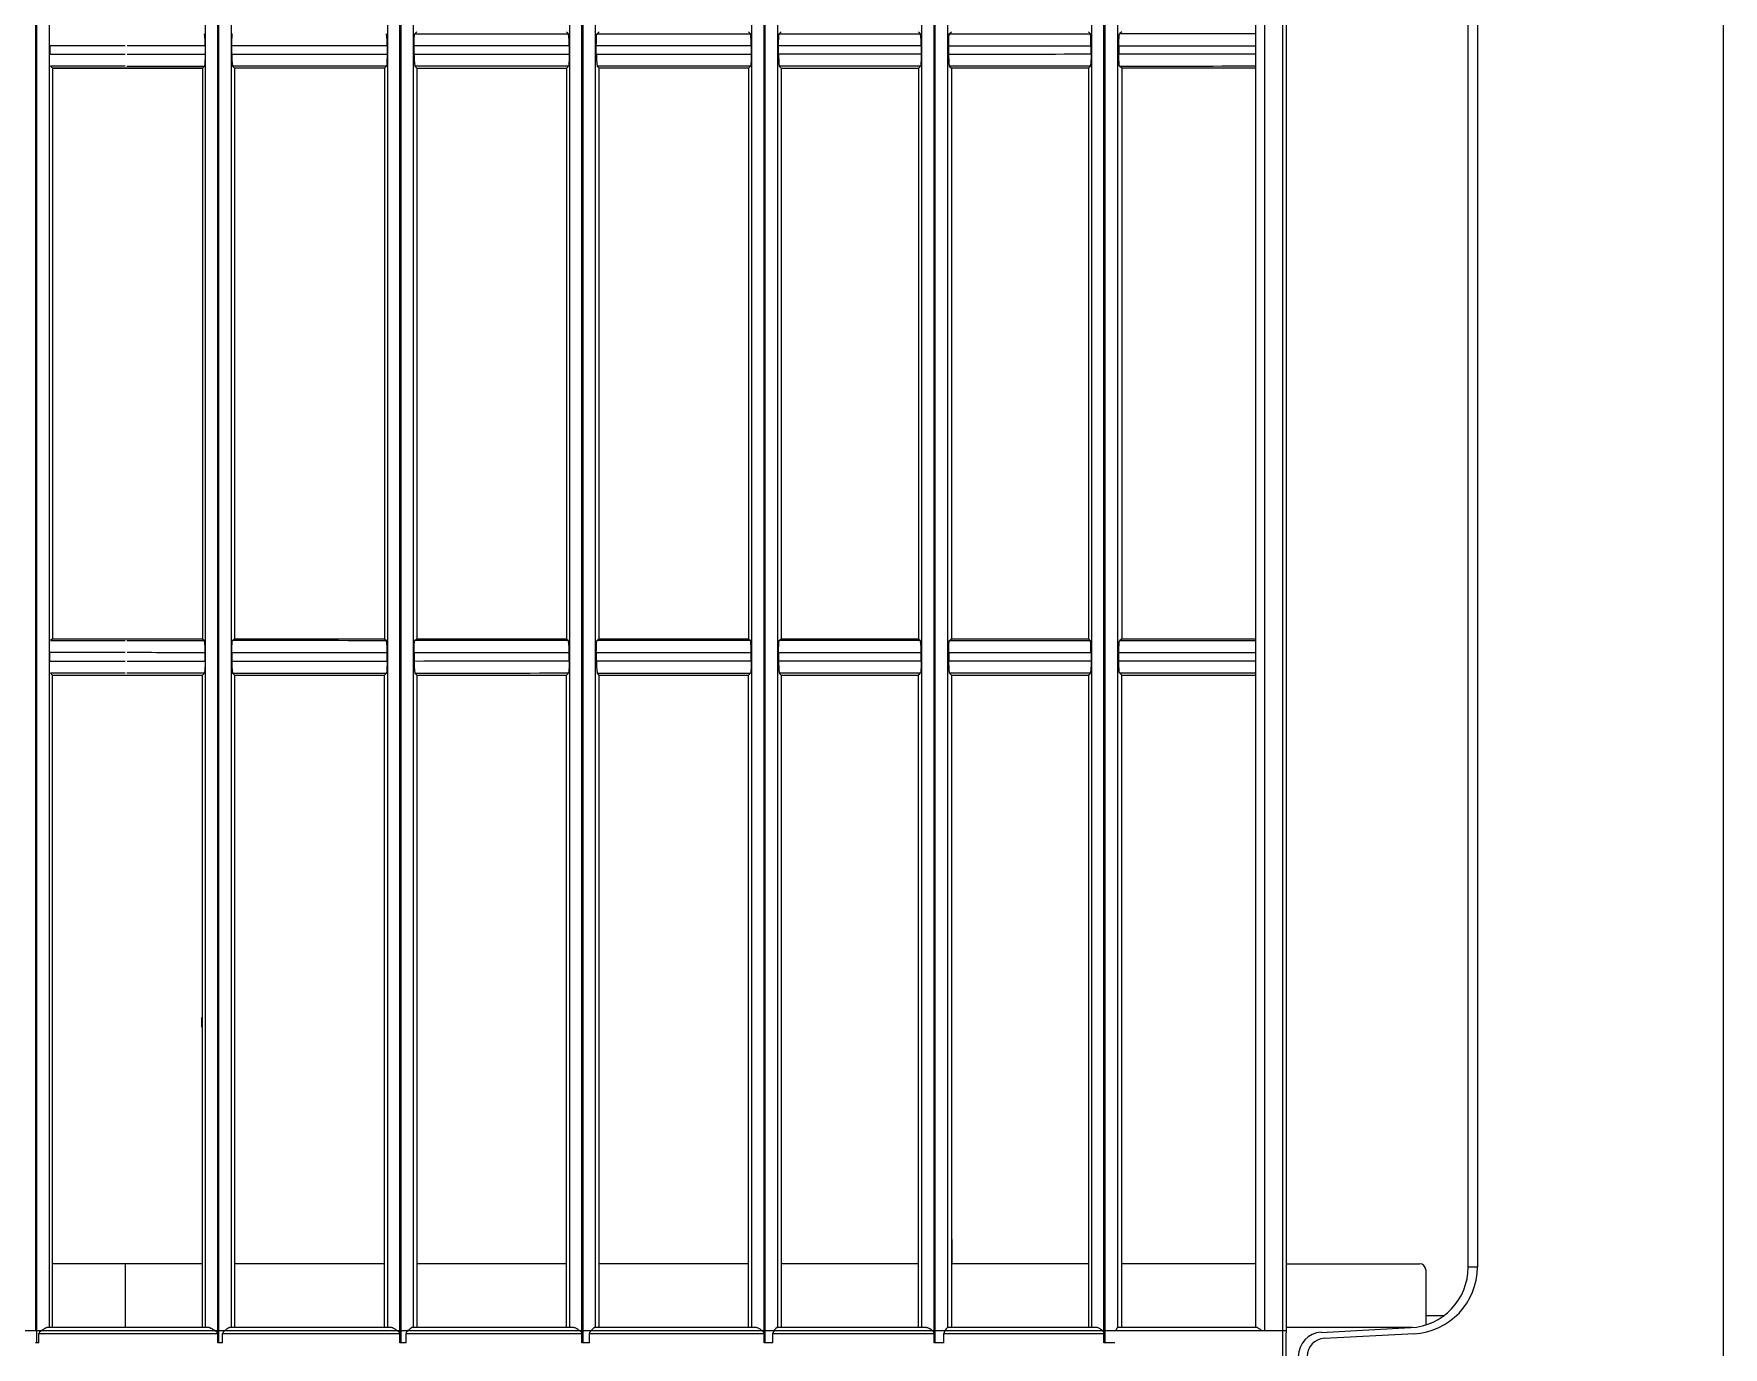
# Model space of a CAD drawing. Header units: centimetres. Extents: x 31 to 22766, y 238 to 3306.
# Drawn here: x 615.62 to 629.54, y 1980.59 to 1991.41 of the extents above; entities that cross this region are included whole.
import ezdxf
from ezdxf.xclip import XClip

# ---------------------------------------------------------------- set-up
doc = ezdxf.new("R2010")
doc.units = ezdxf.units.CM
doc.header["$XCLIPFRAME"] = 0

# ---------------------------------------------------------------- blocks, each defined once
blk = doc.blocks.new('fxaq 7.1 kw iç ünite')
at = {"color": 7, "linetype": 'Continuous', "true_color": 0xffffff}
for p, q in [((12603.104, 4111.093), (12603.104, 4092.179)), ((12603.004, 4102.453), (12603.004, 4102.479)), ((12603.004, 4102.469), (12685.604, 4102.469)), ((12603.004, 4102.453), (12603.079, 4102.453)), ((12603.079, 4102.453), (12603.079, 4100.979)), ((12603.086, 4102.45), (12603.079, 4102.453)), ((12603.09, 4102.446), (12603.086, 4102.45)), ((12603.095, 4102.44), (12603.09, 4102.446)), ((12603.099, 4102.435), (12603.095, 4102.44)), ((12603.103, 4102.43), (12603.099, 4102.435)), ((12603.106, 4102.425), (12603.103, 4102.43)), ((12685.504, 4102.479), (12603.104, 4102.479)), ((12603.11, 4102.419), (12603.106, 4102.425)), ((12603.113, 4102.414), (12603.11, 4102.419)), ((12603.117, 4102.409), (12603.113, 4102.414)), ((12603.12, 4102.404), (12603.117, 4102.409)), ((12603.122, 4102.399), (12603.12, 4102.404)), ((12603.125, 4102.395), (12603.122, 4102.399)), ((12603.127, 4102.391), (12603.125, 4102.395)), ((12603.128, 4102.387), (12603.127, 4102.391)), ((12603.129, 4102.383), (12603.128, 4102.387)), ((12603.129, 4102.38), (12603.129, 4102.383)), ((12603.129, 4101.06), (12603.129, 4102.38)), ((12685.479, 4102.369), (12603.129, 4102.369)), ((12603.129, 4102.341), (12608.504, 4102.341)), ((12603.654, 4101.105), (12603.654, 4102.341)), ((12608.504, 4102.341), (12608.52, 4102.357)), ((12608.504, 4102.341), (12608.504, 4101.105)), ((12608.52, 4101.743), (12608.52, 4102.357)), ((12608.62, 4102.362), (12608.689, 4102.362)), ((12608.62, 4102.362), (12608.62, 4101.742)), ((12608.689, 4101.742), (12608.689, 4102.362)), ((12608.804, 4102.341), (12608.788, 4102.357)), ((12608.788, 4102.357), (12608.788, 4101.743)), ((12613.505, 4102.341), (12608.804, 4102.341)), ((12608.804, 4102.341), (12608.804, 4101.105)), ((12613.504, 4102.341), (12613.52, 4102.357)), ((12613.504, 4102.341), (12613.504, 4101.747)), ((12613.504, 4101.105), (12613.504, 4102.341)), ((12613.52, 4101.743), (12613.52, 4102.357)), ((12613.689, 4102.362), (12613.62, 4102.362)), ((12613.62, 4102.362), (12613.62, 4101.742)), ((12613.689, 4101.742), (12613.689, 4102.362)), ((12603.654, 4101.743), (12603.129, 4101.743)), ((12608.521, 4101.089), (12608.521, 4101.728)), ((12608.62, 4101.724), (12608.62, 4101.084)), ((12608.788, 4101.728), (12608.788, 4101.089)), ((12613.504, 4101.743), (12613.504, 4101.105)), ((12613.62, 4101.724), (12613.62, 4101.084)), ((12603.095, 4100.992), (12603.099, 4100.998)), ((12603.099, 4100.998), (12603.103, 4101.003)), ((12603.103, 4101.003), (12603.106, 4101.009)), ((12603.106, 4101.009), (12603.11, 4101.015)), ((12603.11, 4101.015), (12603.113, 4101.02)), ((12603.113, 4101.02), (12603.117, 4101.026)), ((12603.117, 4101.026), (12603.12, 4101.031)), ((12603.12, 4101.031), (12603.122, 4101.037)), ((12603.122, 4101.037), (12603.125, 4101.042)), ((12603.125, 4101.042), (12603.127, 4101.047)), ((12603.127, 4101.047), (12603.128, 4101.051)), ((12603.128, 4101.051), (12603.129, 4101.056)), ((12603.129, 4101.105), (12608.504, 4101.105)), ((12603.129, 4101.079), (12685.479, 4101.079)), ((12603.129, 4101.056), (12603.129, 4101.06)), ((12605.604, 4101.108), (12604.604, 4101.108)), ((12604.684, 4101.108), (12604.684, 4101.105)), ((12605.604, 4101.111), (12605.684, 4101.111)), ((12608.504, 4101.105), (12608.521, 4101.089)), ((12608.522, 4101.088), (12608.521, 4101.089)), ((12608.524, 4101.088), (12608.522, 4101.088)), ((12608.526, 4101.087), (12608.524, 4101.088)), ((12608.53, 4101.087), (12608.526, 4101.087)), ((12608.534, 4101.086), (12608.53, 4101.087)), ((12608.539, 4101.086), (12608.534, 4101.086)), ((12608.545, 4101.086), (12608.539, 4101.086)), ((12608.552, 4101.085), (12608.545, 4101.086)), ((12608.559, 4101.085), (12608.552, 4101.085)), ((12608.567, 4101.085), (12608.559, 4101.085)), ((12608.575, 4101.084), (12608.567, 4101.085)), ((12608.583, 4101.084), (12608.575, 4101.084)), ((12608.592, 4101.084), (12608.583, 4101.084)), ((12608.601, 4101.084), (12608.592, 4101.084)), ((12608.61, 4101.084), (12608.601, 4101.084)), ((12608.62, 4101.084), (12608.61, 4101.084)), ((12608.62, 4101.084), (12608.689, 4101.084)), ((12608.804, 4101.105), (12608.788, 4101.089)), ((12613.504, 4101.105), (12608.804, 4101.105)), ((12613.504, 4101.105), (12613.521, 4101.089)), ((12613.522, 4101.088), (12613.521, 4101.089)), ((12613.524, 4101.088), (12613.522, 4101.088)), ((12613.526, 4101.087), (12613.524, 4101.088)), ((12613.53, 4101.087), (12613.526, 4101.087)), ((12613.534, 4101.086), (12613.53, 4101.087)), ((12613.539, 4101.086), (12613.534, 4101.086)), ((12613.545, 4101.086), (12613.539, 4101.086)), ((12613.552, 4101.085), (12613.545, 4101.086)), ((12613.559, 4101.085), (12613.552, 4101.085)), ((12613.567, 4101.085), (12613.559, 4101.085)), ((12613.575, 4101.084), (12613.567, 4101.085)), ((12613.583, 4101.084), (12613.575, 4101.084)), ((12613.592, 4101.084), (12613.583, 4101.084)), ((12613.601, 4101.084), (12613.592, 4101.084)), ((12613.61, 4101.084), (12613.601, 4101.084)), ((12613.62, 4101.084), (12613.61, 4101.084)), ((12613.689, 4101.084), (12613.62, 4101.084)), ((12603.004, 4100.94), (12603.004, 4100.979)), ((12603.004, 4100.979), (12685.604, 4100.979)), ((12603.004, 4100.969), (12685.604, 4100.969)), ((12603.004, 4100.94), (12603.079, 4100.94)), ((12603.079, 4100.979), (12603.085, 4100.982)), ((12603.086, 4100.938), (12603.079, 4100.94)), ((12603.079, 4100.94), (12603.079, 4099.479)), ((12603.085, 4100.982), (12603.09, 4100.987)), ((12603.091, 4100.934), (12603.086, 4100.938)), ((12603.09, 4100.987), (12603.095, 4100.992)), ((12603.095, 4100.93), (12603.091, 4100.934)), ((12603.1, 4100.925), (12603.095, 4100.93)), ((12603.103, 4100.921), (12603.1, 4100.925)), ((12603.107, 4100.916), (12603.103, 4100.921)), ((12603.111, 4100.911), (12603.107, 4100.916)), ((12603.114, 4100.906), (12603.111, 4100.911)), ((12603.117, 4100.902), (12603.114, 4100.906)), ((12603.12, 4100.898), (12603.117, 4100.902)), ((12603.123, 4100.893), (12603.12, 4100.898)), ((12603.125, 4100.89), (12603.123, 4100.893)), ((12603.127, 4100.886), (12603.125, 4100.89)), ((12603.128, 4100.883), (12603.127, 4100.886)), ((12603.129, 4100.88), (12603.128, 4100.883)), ((12603.129, 4100.877), (12603.129, 4100.88)), ((12603.129, 4099.557), (12603.129, 4100.877)), ((12685.479, 4100.869), (12603.129, 4100.869)), ((12608.521, 4100.858), (12608.504, 4100.841)), ((12608.689, 4100.863), (12608.62, 4100.863)), ((12608.689, 4100.863), (12608.699, 4100.863)), ((12608.699, 4100.863), (12608.708, 4100.863)), ((12608.708, 4100.863), (12608.717, 4100.862)), ((12608.717, 4100.862), (12608.726, 4100.862)), ((12608.726, 4100.862), (12608.734, 4100.862)), ((12608.734, 4100.862), (12608.742, 4100.862)), ((12608.742, 4100.862), (12608.75, 4100.862)), ((12608.75, 4100.862), (12608.758, 4100.861)), ((12608.758, 4100.861), (12608.764, 4100.861)), ((12608.764, 4100.861), (12608.77, 4100.86)), ((12608.77, 4100.86), (12608.775, 4100.86)), ((12608.775, 4100.86), (12608.779, 4100.86)), ((12608.779, 4100.86), (12608.783, 4100.859)), ((12608.783, 4100.859), (12608.785, 4100.859)), ((12608.785, 4100.859), (12608.787, 4100.858)), ((12608.787, 4100.858), (12608.788, 4100.858)), ((12608.788, 4100.858), (12608.804, 4100.841)), ((12613.521, 4100.858), (12613.504, 4100.841)), ((12613.521, 4100.721), (12613.521, 4100.858)), ((12613.62, 4100.863), (12613.689, 4100.863)), ((12613.689, 4100.863), (12613.699, 4100.863)), ((12613.699, 4100.863), (12613.708, 4100.863)), ((12613.708, 4100.863), (12613.717, 4100.862)), ((12613.717, 4100.862), (12613.726, 4100.862)), ((12613.726, 4100.862), (12613.734, 4100.862)), ((12613.734, 4100.862), (12613.742, 4100.862)), ((12613.742, 4100.862), (12613.75, 4100.862)), ((12613.75, 4100.862), (12613.758, 4100.861)), ((12613.758, 4100.861), (12613.764, 4100.861)), ((12613.764, 4100.861), (12613.77, 4100.86)), ((12613.77, 4100.86), (12613.775, 4100.86)), ((12613.775, 4100.86), (12613.779, 4100.86)), ((12613.779, 4100.86), (12613.783, 4100.859)), ((12613.783, 4100.859), (12613.785, 4100.859)), ((12613.785, 4100.859), (12613.787, 4100.858)), ((12613.787, 4100.858), (12613.788, 4100.858)), ((12608.504, 4100.841), (12603.129, 4100.841)), ((12603.654, 4099.605), (12603.654, 4100.841)), ((12608.504, 4100.841), (12608.504, 4099.605)), ((12613.504, 4100.841), (12608.804, 4100.841)), ((12608.804, 4100.841), (12608.804, 4099.605)), ((12613.504, 4099.605), (12613.504, 4100.841)), ((12613.504, 4100.841), (12613.504, 4100.841)), ((12613.521, 4100.591), (12613.521, 4100.721)), ((12613.521, 4100.465), (12613.521, 4100.591)), ((12613.521, 4100.343), (12613.521, 4100.465)), ((12613.521, 4100.222), (12613.521, 4100.343)), ((12613.521, 4100.101), (12613.521, 4100.222)), ((12613.521, 4099.979), (12613.521, 4100.101)), ((12613.521, 4099.854), (12613.521, 4099.979)), ((12613.521, 4099.725), (12613.521, 4099.854)), ((12603.129, 4099.605), (12608.504, 4099.605)), ((12608.504, 4099.605), (12608.521, 4099.589)), ((12608.804, 4099.605), (12608.788, 4099.589)), ((12613.504, 4099.605), (12608.804, 4099.605)), ((12613.504, 4099.605), (12613.504, 4099.605)), ((12613.504, 4099.605), (12613.521, 4099.589)), ((12613.521, 4099.589), (12613.521, 4099.725)), ((12603.004, 4099.479), (12685.604, 4099.479)), ((12603.004, 4099.428), (12603.004, 4099.479)), ((12603.004, 4099.469), (12685.604, 4099.469)), ((12603.079, 4099.479), (12603.086, 4099.481)), ((12603.086, 4099.481), (12603.091, 4099.486)), ((12603.091, 4099.486), (12603.095, 4099.49)), ((12603.095, 4099.49), (12603.099, 4099.495)), ((12603.099, 4099.495), (12603.103, 4099.501)), ((12603.103, 4099.501), (12603.107, 4099.506)), ((12603.107, 4099.506), (12603.111, 4099.512)), ((12603.111, 4099.512), (12603.114, 4099.517)), ((12603.114, 4099.517), (12603.117, 4099.523)), ((12603.117, 4099.523), (12603.12, 4099.528)), ((12603.12, 4099.528), (12603.123, 4099.533)), ((12603.123, 4099.533), (12603.125, 4099.538)), ((12603.125, 4099.538), (12603.126, 4099.543)), ((12603.126, 4099.543), (12603.128, 4099.548)), ((12603.128, 4099.548), (12603.129, 4099.552)), ((12603.129, 4099.579), (12685.479, 4099.579)), ((12603.129, 4099.552), (12603.129, 4099.557)), ((12608.522, 4099.588), (12608.521, 4099.589)), ((12608.524, 4099.588), (12608.522, 4099.588)), ((12608.526, 4099.588), (12608.524, 4099.588)), ((12608.53, 4099.587), (12608.526, 4099.588)), ((12608.534, 4099.587), (12608.53, 4099.587)), ((12608.539, 4099.586), (12608.534, 4099.587)), ((12608.545, 4099.586), (12608.539, 4099.586)), ((12608.552, 4099.585), (12608.545, 4099.586)), ((12608.559, 4099.585), (12608.552, 4099.585)), ((12608.567, 4099.585), (12608.559, 4099.585)), ((12608.575, 4099.585), (12608.567, 4099.585)), ((12608.584, 4099.584), (12608.575, 4099.585)), ((12608.592, 4099.584), (12608.584, 4099.584)), ((12608.601, 4099.584), (12608.592, 4099.584)), ((12608.611, 4099.584), (12608.601, 4099.584)), ((12608.621, 4099.584), (12608.611, 4099.584)), ((12608.621, 4099.584), (12608.688, 4099.584)), ((12613.522, 4099.588), (12613.521, 4099.589)), ((12613.524, 4099.588), (12613.522, 4099.588)), ((12613.526, 4099.588), (12613.524, 4099.588)), ((12613.53, 4099.587), (12613.526, 4099.588)), ((12613.534, 4099.587), (12613.53, 4099.587)), ((12613.539, 4099.586), (12613.534, 4099.587)), ((12613.545, 4099.586), (12613.539, 4099.586)), ((12613.552, 4099.585), (12613.545, 4099.586)), ((12613.559, 4099.585), (12613.552, 4099.585)), ((12613.567, 4099.585), (12613.559, 4099.585)), ((12613.575, 4099.585), (12613.567, 4099.585)), ((12613.584, 4099.584), (12613.575, 4099.585)), ((12613.592, 4099.584), (12613.584, 4099.584)), ((12613.601, 4099.584), (12613.592, 4099.584)), ((12613.611, 4099.584), (12613.601, 4099.584)), ((12613.621, 4099.584), (12613.611, 4099.584)), ((12613.688, 4099.584), (12613.621, 4099.584)), ((12603.004, 4099.428), (12603.079, 4099.428)), ((12603.079, 4099.428), (12603.079, 4097.979)), ((12603.086, 4099.427), (12603.079, 4099.428)), ((12603.091, 4099.424), (12603.086, 4099.427)), ((12603.096, 4099.42), (12603.091, 4099.424)), ((12603.1, 4099.416), (12603.096, 4099.42)), ((12603.104, 4099.412), (12603.1, 4099.416)), ((12603.108, 4099.408), (12603.104, 4099.412)), ((12603.111, 4099.403), (12603.108, 4099.408)), ((12603.115, 4099.399), (12603.111, 4099.403)), ((12603.118, 4099.395), (12603.115, 4099.399)), ((12603.12, 4099.391), (12603.118, 4099.395)), ((12603.123, 4099.388), (12603.12, 4099.391)), ((12603.125, 4099.385), (12603.123, 4099.388)), ((12603.127, 4099.382), (12603.125, 4099.385)), ((12603.128, 4099.379), (12603.127, 4099.382)), ((12603.129, 4099.376), (12603.128, 4099.379)), ((12603.129, 4099.374), (12603.129, 4099.376)), ((12603.129, 4098.054), (12603.129, 4099.374)), ((12685.479, 4099.369), (12603.129, 4099.369)), ((12608.504, 4099.34), (12603.129, 4099.34)), ((12603.654, 4098.106), (12603.654, 4099.34)), ((12608.521, 4099.357), (12608.504, 4099.34)), ((12608.504, 4099.34), (12608.504, 4098.106)), ((12608.688, 4099.362), (12608.621, 4099.362)), ((12608.688, 4099.362), (12608.698, 4099.362)), ((12608.688, 4099.224), (12608.688, 4099.362)), ((12608.698, 4099.362), (12608.708, 4099.362)), ((12608.708, 4099.362), (12608.717, 4099.361)), ((12608.717, 4099.361), (12608.726, 4099.361)), ((12608.726, 4099.361), (12608.734, 4099.361)), ((12608.734, 4099.361), (12608.743, 4099.361)), ((12608.743, 4099.361), (12608.75, 4099.361)), ((12608.75, 4099.361), (12608.758, 4099.36)), ((12608.758, 4099.36), (12608.764, 4099.36)), ((12608.764, 4099.36), (12608.77, 4099.359)), ((12608.77, 4099.359), (12608.775, 4099.359)), ((12608.775, 4099.359), (12608.779, 4099.359)), ((12608.779, 4099.359), (12608.783, 4099.358)), ((12608.783, 4099.358), (12608.785, 4099.358)), ((12608.785, 4099.358), (12608.787, 4099.357)), ((12608.787, 4099.357), (12608.788, 4099.357)), ((12608.788, 4099.357), (12608.804, 4099.34)), ((12608.804, 4099.34), (12608.804, 4098.106)), ((12613.504, 4099.34), (12608.804, 4099.34)), ((12613.521, 4099.357), (12613.504, 4099.34)), ((12613.504, 4099.34), (12613.504, 4099.34)), ((12613.504, 4099.34), (12613.504, 4098.106)), ((12613.521, 4099.22), (12613.521, 4099.357)), ((12613.621, 4099.362), (12613.688, 4099.362)), ((12613.688, 4099.224), (12613.688, 4099.362)), ((12613.688, 4099.362), (12613.698, 4099.362)), ((12613.698, 4099.362), (12613.708, 4099.362)), ((12613.708, 4099.362), (12613.717, 4099.361)), ((12613.717, 4099.361), (12613.726, 4099.361)), ((12613.726, 4099.361), (12613.734, 4099.361)), ((12613.734, 4099.361), (12613.743, 4099.361)), ((12613.743, 4099.361), (12613.75, 4099.361)), ((12613.75, 4099.361), (12613.758, 4099.36)), ((12613.758, 4099.36), (12613.764, 4099.36)), ((12613.764, 4099.36), (12613.77, 4099.359)), ((12613.77, 4099.359), (12613.775, 4099.359)), ((12613.775, 4099.359), (12613.779, 4099.359)), ((12613.779, 4099.359), (12613.783, 4099.358)), ((12613.783, 4099.358), (12613.785, 4099.358)), ((12613.785, 4099.358), (12613.787, 4099.357)), ((12613.787, 4099.357), (12613.788, 4099.357)), ((12613.788, 4099.357), (12613.805, 4099.34)), ((12613.788, 4099.357), (12613.788, 4099.22)), ((12608.688, 4099.093), (12608.688, 4099.224)), ((12613.521, 4099.09), (12613.521, 4099.22)), ((12613.688, 4099.093), (12613.688, 4099.224)), ((12613.788, 4099.22), (12613.788, 4099.09)), ((12608.688, 4098.966), (12608.688, 4099.093)), ((12613.521, 4098.964), (12613.521, 4099.09)), ((12613.688, 4098.966), (12613.688, 4099.093)), ((12613.788, 4099.09), (12613.788, 4098.964)), ((12608.688, 4098.843), (12608.688, 4098.966)), ((12613.521, 4098.842), (12613.521, 4098.964)), ((12613.688, 4098.843), (12613.688, 4098.966)), ((12613.788, 4098.964), (12613.788, 4098.842)), ((12608.688, 4098.721), (12608.688, 4098.843)), ((12613.521, 4098.721), (12613.521, 4098.842)), ((12613.688, 4098.721), (12613.688, 4098.843)), ((12613.788, 4098.842), (12613.788, 4098.721)), ((12608.688, 4098.6), (12608.688, 4098.721)), ((12613.521, 4098.601), (12613.521, 4098.721)), ((12613.688, 4098.6), (12613.688, 4098.721)), ((12613.788, 4098.721), (12613.788, 4098.601)), ((12608.688, 4098.477), (12608.688, 4098.6)), ((12613.521, 4098.479), (12613.521, 4098.601)), ((12613.688, 4098.477), (12613.688, 4098.6)), ((12613.788, 4098.601), (12613.788, 4098.479)), ((12608.688, 4098.351), (12608.688, 4098.477)), ((12608.688, 4098.221), (12608.688, 4098.351)), ((12613.521, 4098.354), (12613.521, 4098.479)), ((12613.521, 4098.225), (12613.521, 4098.354)), ((12613.688, 4098.351), (12613.688, 4098.477)), ((12613.688, 4098.221), (12613.688, 4098.351)), ((12613.788, 4098.479), (12613.788, 4098.354)), ((12613.788, 4098.354), (12613.788, 4098.225)), ((12608.688, 4098.084), (12608.688, 4098.221)), ((12613.521, 4098.089), (12613.521, 4098.225)), ((12613.688, 4098.084), (12613.688, 4098.221)), ((12613.788, 4098.225), (12613.788, 4098.089)), ((12603.129, 4098.106), (12608.504, 4098.106)), ((12603.129, 4098.079), (12685.479, 4098.079)), ((12608.504, 4098.106), (12608.521, 4098.089)), ((12608.522, 4098.089), (12608.521, 4098.089)), ((12608.524, 4098.088), (12608.522, 4098.089)), ((12608.527, 4098.088), (12608.524, 4098.088)), ((12608.53, 4098.087), (12608.527, 4098.088)), ((12608.534, 4098.087), (12608.53, 4098.087)), ((12608.539, 4098.087), (12608.534, 4098.087)), ((12608.545, 4098.086), (12608.539, 4098.087)), ((12608.552, 4098.086), (12608.545, 4098.086)), ((12608.559, 4098.085), (12608.552, 4098.086)), ((12608.567, 4098.085), (12608.559, 4098.085)), ((12608.575, 4098.085), (12608.567, 4098.085)), ((12608.584, 4098.085), (12608.575, 4098.085)), ((12608.592, 4098.085), (12608.584, 4098.085)), ((12608.601, 4098.084), (12608.592, 4098.085)), ((12608.611, 4098.084), (12608.601, 4098.084)), ((12608.621, 4098.084), (12608.611, 4098.084)), ((12608.621, 4098.084), (12608.688, 4098.084)), ((12608.804, 4098.106), (12608.788, 4098.089)), ((12613.504, 4098.106), (12608.804, 4098.106)), ((12613.504, 4098.106), (12613.504, 4098.106)), ((12613.504, 4098.106), (12613.521, 4098.089)), ((12613.522, 4098.089), (12613.521, 4098.089)), ((12613.524, 4098.088), (12613.522, 4098.089)), ((12613.527, 4098.088), (12613.524, 4098.088)), ((12613.53, 4098.087), (12613.527, 4098.088)), ((12613.534, 4098.087), (12613.53, 4098.087)), ((12613.539, 4098.087), (12613.534, 4098.087)), ((12613.545, 4098.086), (12613.539, 4098.087)), ((12613.552, 4098.086), (12613.545, 4098.086)), ((12613.559, 4098.085), (12613.552, 4098.086)), ((12613.567, 4098.085), (12613.559, 4098.085)), ((12613.575, 4098.085), (12613.567, 4098.085)), ((12613.584, 4098.085), (12613.575, 4098.085)), ((12613.592, 4098.085), (12613.584, 4098.085)), ((12613.601, 4098.084), (12613.592, 4098.085)), ((12613.611, 4098.084), (12613.601, 4098.084)), ((12613.621, 4098.084), (12613.611, 4098.084)), ((12613.688, 4098.084), (12613.621, 4098.084)), ((12613.805, 4098.106), (12613.788, 4098.089)), ((12603.004, 4097.917), (12603.004, 4097.979)), ((12603.004, 4097.979), (12685.604, 4097.979)), ((12603.004, 4097.969), (12685.604, 4097.969)), ((12603.079, 4097.979), (12603.086, 4097.981)), ((12603.086, 4097.981), (12603.091, 4097.984)), ((12603.091, 4097.984), (12603.096, 4097.989)), ((12603.096, 4097.989), (12603.1, 4097.993)), ((12603.1, 4097.993), (12603.104, 4097.998)), ((12603.104, 4097.998), (12603.108, 4098.004)), ((12603.108, 4098.004), (12603.111, 4098.009)), ((12603.111, 4098.009), (12603.114, 4098.014)), ((12603.114, 4098.014), (12603.118, 4098.02)), ((12603.118, 4098.02), (12603.12, 4098.025)), ((12603.12, 4098.025), (12603.123, 4098.03)), ((12603.123, 4098.03), (12603.125, 4098.035)), ((12603.125, 4098.035), (12603.127, 4098.04)), ((12603.127, 4098.04), (12603.128, 4098.045)), ((12603.128, 4098.045), (12603.129, 4098.049)), ((12603.129, 4098.049), (12603.129, 4098.054)), ((12603.004, 4097.917), (12603.079, 4097.917)), ((12603.086, 4097.916), (12603.079, 4097.917)), ((12603.079, 4097.917), (12603.079, 4096.479)), ((12603.091, 4097.913), (12603.086, 4097.916)), ((12603.096, 4097.91), (12603.091, 4097.913)), ((12603.1, 4097.907), (12603.096, 4097.91)), ((12603.104, 4097.903), (12603.1, 4097.907)), ((12603.108, 4097.9), (12603.104, 4097.903)), ((12603.112, 4097.896), (12603.108, 4097.9)), ((12603.115, 4097.893), (12603.112, 4097.896)), ((12603.118, 4097.889), (12603.115, 4097.893)), ((12603.121, 4097.886), (12603.118, 4097.889)), ((12603.123, 4097.883), (12603.121, 4097.886)), ((12603.125, 4097.88), (12603.123, 4097.883)), ((12603.127, 4097.878), (12603.125, 4097.88)), ((12603.128, 4097.875), (12603.127, 4097.878)), ((12603.129, 4097.873), (12603.128, 4097.875)), ((12603.129, 4097.872), (12603.129, 4097.873)), ((12603.129, 4096.551), (12603.129, 4097.872)), ((12685.479, 4097.869), (12603.129, 4097.869)), ((12608.504, 4097.839), (12603.129, 4097.839)), ((12603.654, 4096.606), (12603.654, 4097.839)), ((12608.521, 4097.855), (12608.504, 4097.839)), ((12608.504, 4097.839), (12608.504, 4096.606)), ((12608.688, 4097.861), (12608.621, 4097.861)), ((12608.688, 4097.723), (12608.688, 4097.861)), ((12608.688, 4097.861), (12608.698, 4097.861)), ((12608.698, 4097.861), (12608.708, 4097.86)), ((12608.708, 4097.86), (12608.717, 4097.86)), ((12608.717, 4097.86), (12608.726, 4097.86)), ((12608.726, 4097.86), (12608.734, 4097.86)), ((12608.734, 4097.86), (12608.743, 4097.86)), ((12608.743, 4097.86), (12608.75, 4097.859)), ((12608.75, 4097.859), (12608.758, 4097.859)), ((12608.758, 4097.859), (12608.764, 4097.859)), ((12608.764, 4097.859), (12608.77, 4097.858)), ((12608.77, 4097.858), (12608.775, 4097.858)), ((12608.775, 4097.858), (12608.779, 4097.857)), ((12608.779, 4097.857), (12608.782, 4097.857)), ((12608.782, 4097.857), (12608.785, 4097.856)), ((12608.785, 4097.856), (12608.787, 4097.856)), ((12608.787, 4097.856), (12608.788, 4097.855)), ((12608.788, 4097.855), (12608.804, 4097.839)), ((12613.504, 4097.839), (12608.804, 4097.839)), ((12608.804, 4097.839), (12608.804, 4096.606)), ((12613.521, 4097.855), (12613.504, 4097.838)), ((12613.504, 4097.839), (12613.504, 4097.838)), ((12613.504, 4097.706), (12613.504, 4097.838)), ((12613.521, 4097.719), (12613.521, 4097.855)), ((12613.621, 4097.861), (12613.688, 4097.861)), ((12613.688, 4097.723), (12613.688, 4097.861)), ((12613.688, 4097.861), (12613.698, 4097.861)), ((12613.698, 4097.861), (12613.708, 4097.86)), ((12613.708, 4097.86), (12613.717, 4097.86)), ((12613.717, 4097.86), (12613.726, 4097.86)), ((12613.726, 4097.86), (12613.734, 4097.86)), ((12613.734, 4097.86), (12613.743, 4097.86)), ((12613.743, 4097.86), (12613.75, 4097.859)), ((12613.75, 4097.859), (12613.758, 4097.859)), ((12613.758, 4097.859), (12613.764, 4097.859)), ((12613.764, 4097.859), (12613.77, 4097.858)), ((12613.77, 4097.858), (12613.775, 4097.858)), ((12613.775, 4097.858), (12613.779, 4097.857)), ((12613.779, 4097.857), (12613.782, 4097.857)), ((12613.782, 4097.857), (12613.785, 4097.856)), ((12613.785, 4097.856), (12613.787, 4097.856)), ((12613.787, 4097.856), (12613.788, 4097.855)), ((12613.788, 4097.855), (12613.788, 4097.719)), ((12613.788, 4097.855), (12613.805, 4097.838)), ((12608.688, 4097.592), (12608.688, 4097.723)), ((12613.504, 4097.579), (12613.504, 4097.706)), ((12613.521, 4097.589), (12613.521, 4097.719)), ((12613.688, 4097.592), (12613.688, 4097.723)), ((12613.788, 4097.719), (12613.788, 4097.589)), ((12608.688, 4097.465), (12608.688, 4097.592)), ((12613.504, 4097.457), (12613.504, 4097.579)), ((12613.521, 4097.463), (12613.521, 4097.589)), ((12613.688, 4097.465), (12613.688, 4097.592)), ((12613.788, 4097.589), (12613.788, 4097.463)), ((12608.688, 4097.342), (12608.688, 4097.465)), ((12613.504, 4097.338), (12613.504, 4097.457)), ((12613.521, 4097.341), (12613.521, 4097.463)), ((12613.688, 4097.342), (12613.688, 4097.465)), ((12613.788, 4097.463), (12613.788, 4097.341)), ((12608.688, 4097.22), (12608.688, 4097.342)), ((12613.504, 4097.22), (12613.504, 4097.338)), ((12613.521, 4097.22), (12613.521, 4097.341)), ((12613.688, 4097.22), (12613.688, 4097.342)), ((12613.788, 4097.341), (12613.788, 4097.22)), ((12608.688, 4097.099), (12608.688, 4097.22)), ((12608.688, 4096.976), (12608.688, 4097.099)), ((12613.504, 4097.103), (12613.504, 4097.22)), ((12613.504, 4096.985), (12613.504, 4097.103)), ((12613.521, 4097.1), (12613.521, 4097.22)), ((12613.521, 4096.978), (12613.521, 4097.1)), ((12613.688, 4097.099), (12613.688, 4097.22)), ((12613.688, 4096.976), (12613.688, 4097.099)), ((12613.788, 4097.22), (12613.788, 4097.1)), ((12613.788, 4097.1), (12613.788, 4096.978)), ((12608.688, 4096.851), (12608.688, 4096.976)), ((12613.504, 4096.863), (12613.504, 4096.985)), ((12613.521, 4096.854), (12613.521, 4096.978)), ((12613.688, 4096.851), (12613.688, 4096.976)), ((12613.788, 4096.978), (12613.788, 4096.854)), ((12608.688, 4096.721), (12608.688, 4096.851)), ((12613.504, 4096.738), (12613.504, 4096.863)), ((12613.521, 4096.725), (12613.521, 4096.854)), ((12613.688, 4096.721), (12613.688, 4096.851)), ((12613.788, 4096.854), (12613.788, 4096.725)), ((12608.688, 4096.585), (12608.688, 4096.721)), ((12613.504, 4096.607), (12613.504, 4096.738)), ((12613.521, 4096.59), (12613.521, 4096.725)), ((12613.688, 4096.585), (12613.688, 4096.721)), ((12613.788, 4096.725), (12613.788, 4096.59)), ((12603.128, 4096.542), (12603.129, 4096.546)), ((12603.129, 4096.606), (12608.504, 4096.606)), ((12603.129, 4096.579), (12685.479, 4096.579)), ((12603.129, 4096.546), (12603.129, 4096.551)), ((12608.504, 4096.606), (12608.521, 4096.59)), ((12608.523, 4096.589), (12608.521, 4096.59)), ((12608.524, 4096.589), (12608.523, 4096.589)), ((12608.527, 4096.588), (12608.524, 4096.589)), ((12608.53, 4096.588), (12608.527, 4096.588)), ((12608.534, 4096.587), (12608.53, 4096.588)), ((12608.539, 4096.587), (12608.534, 4096.587)), ((12608.545, 4096.587), (12608.539, 4096.587)), ((12608.552, 4096.586), (12608.545, 4096.587)), ((12608.559, 4096.586), (12608.552, 4096.586)), ((12608.567, 4096.586), (12608.559, 4096.586)), ((12608.575, 4096.585), (12608.567, 4096.586)), ((12608.584, 4096.585), (12608.575, 4096.585)), ((12608.592, 4096.585), (12608.584, 4096.585)), ((12608.601, 4096.585), (12608.592, 4096.585)), ((12608.611, 4096.585), (12608.601, 4096.585)), ((12608.621, 4096.585), (12608.611, 4096.585)), ((12608.621, 4096.585), (12608.688, 4096.585)), ((12608.804, 4096.606), (12608.788, 4096.59)), ((12613.504, 4096.606), (12608.804, 4096.606)), ((12613.504, 4096.606), (12613.504, 4096.607)), ((12613.504, 4096.607), (12613.521, 4096.59)), ((12613.523, 4096.589), (12613.521, 4096.59)), ((12613.524, 4096.589), (12613.523, 4096.589)), ((12613.527, 4096.588), (12613.524, 4096.589)), ((12613.53, 4096.588), (12613.527, 4096.588)), ((12613.534, 4096.587), (12613.53, 4096.588)), ((12613.539, 4096.587), (12613.534, 4096.587)), ((12613.545, 4096.587), (12613.539, 4096.587)), ((12613.552, 4096.586), (12613.545, 4096.587)), ((12613.559, 4096.586), (12613.552, 4096.586)), ((12613.567, 4096.586), (12613.559, 4096.586)), ((12613.575, 4096.585), (12613.567, 4096.586)), ((12613.584, 4096.585), (12613.575, 4096.585)), ((12613.592, 4096.585), (12613.584, 4096.585)), ((12613.601, 4096.585), (12613.592, 4096.585)), ((12613.611, 4096.585), (12613.601, 4096.585)), ((12613.621, 4096.585), (12613.611, 4096.585)), ((12613.688, 4096.585), (12613.621, 4096.585)), ((12613.805, 4096.607), (12613.788, 4096.59)), ((12603.004, 4096.407), (12603.004, 4096.479)), ((12603.004, 4096.479), (12685.604, 4096.479)), ((12603.004, 4096.469), (12685.604, 4096.469)), ((12603.004, 4096.407), (12603.079, 4096.407)), ((12603.079, 4096.479), (12603.086, 4096.481)), ((12603.079, 4096.407), (12603.079, 4095.079)), ((12603.086, 4096.481), (12603.091, 4096.484)), ((12603.091, 4096.484), (12603.096, 4096.487)), ((12603.096, 4096.487), (12603.1, 4096.492)), ((12603.1, 4096.492), (12603.104, 4096.496)), ((12603.104, 4096.496), (12603.108, 4096.501)), ((12603.108, 4096.501), (12603.111, 4096.506)), ((12603.111, 4096.506), (12603.115, 4096.512)), ((12603.115, 4096.512), (12603.118, 4096.517)), ((12603.118, 4096.517), (12603.121, 4096.522)), ((12603.121, 4096.522), (12603.123, 4096.527)), ((12603.123, 4096.527), (12603.125, 4096.532)), ((12603.125, 4096.532), (12603.127, 4096.537)), ((12603.127, 4096.537), (12603.128, 4096.542)), ((12603.129, 4095.148), (12603.129, 4096.37)), ((12685.479, 4096.369), (12603.129, 4096.369)), ((12608.504, 4096.337), (12603.129, 4096.337)), ((12603.654, 4095.207), (12603.654, 4096.337)), ((12608.521, 4096.354), (12608.504, 4096.337)), ((12608.504, 4096.337), (12608.504, 4095.207)), ((12608.688, 4096.359), (12608.621, 4096.359)), ((12608.688, 4096.359), (12608.698, 4096.359)), ((12608.688, 4096.233), (12608.688, 4096.359)), ((12608.698, 4096.359), (12608.708, 4096.359)), ((12608.708, 4096.359), (12608.717, 4096.359)), ((12608.717, 4096.359), (12608.726, 4096.359)), ((12608.726, 4096.359), (12608.734, 4096.359)), ((12608.734, 4096.359), (12608.743, 4096.358)), ((12608.743, 4096.358), (12608.751, 4096.358)), ((12608.751, 4096.358), (12608.758, 4096.358)), ((12608.758, 4096.358), (12608.764, 4096.357)), ((12608.764, 4096.357), (12608.77, 4096.357)), ((12608.77, 4096.357), (12608.775, 4096.357)), ((12608.775, 4096.357), (12608.779, 4096.356)), ((12608.779, 4096.356), (12608.782, 4096.356)), ((12608.782, 4096.356), (12608.785, 4096.355)), ((12608.785, 4096.355), (12608.786, 4096.355)), ((12608.786, 4096.355), (12608.788, 4096.354)), ((12608.788, 4096.354), (12608.804, 4096.337)), ((12608.804, 4096.337), (12608.804, 4095.207)), ((12613.504, 4096.337), (12608.804, 4096.337)), ((12613.521, 4096.354), (12613.504, 4096.337)), ((12613.504, 4096.337), (12613.504, 4095.207)), ((12613.504, 4096.337), (12613.504, 4096.337)), ((12613.521, 4096.228), (12613.521, 4096.354)), ((12613.621, 4096.359), (12613.688, 4096.359)), ((12613.688, 4096.233), (12613.688, 4096.359)), ((12613.688, 4096.359), (12613.698, 4096.359)), ((12613.698, 4096.359), (12613.708, 4096.359)), ((12613.708, 4096.359), (12613.717, 4096.359)), ((12613.717, 4096.359), (12613.726, 4096.359)), ((12613.726, 4096.359), (12613.734, 4096.359)), ((12613.734, 4096.359), (12613.743, 4096.358)), ((12613.743, 4096.358), (12613.751, 4096.358)), ((12613.751, 4096.358), (12613.758, 4096.358)), ((12613.758, 4096.358), (12613.764, 4096.357)), ((12613.764, 4096.357), (12613.77, 4096.357)), ((12613.77, 4096.357), (12613.775, 4096.357)), ((12613.775, 4096.357), (12613.779, 4096.356)), ((12613.779, 4096.356), (12613.782, 4096.356)), ((12613.782, 4096.356), (12613.785, 4096.355)), ((12613.785, 4096.355), (12613.786, 4096.355)), ((12613.786, 4096.355), (12613.788, 4096.354)), ((12613.788, 4096.354), (12613.788, 4096.228)), ((12613.788, 4096.354), (12613.805, 4096.337)), ((12608.688, 4096.112), (12608.688, 4096.233)), ((12613.521, 4096.109), (12613.521, 4096.228)), ((12613.688, 4096.112), (12613.688, 4096.233)), ((12613.788, 4096.228), (12613.788, 4096.109)), ((12608.688, 4095.995), (12608.688, 4096.112)), ((12608.688, 4095.882), (12608.688, 4095.995)), ((12613.521, 4095.993), (12613.521, 4096.109)), ((12613.521, 4095.881), (12613.521, 4095.993)), ((12613.688, 4095.995), (12613.688, 4096.112)), ((12613.688, 4095.882), (12613.688, 4095.995)), ((12613.788, 4096.109), (12613.788, 4095.993)), ((12613.788, 4095.993), (12613.788, 4095.881)), ((12608.688, 4095.77), (12608.688, 4095.882)), ((12613.521, 4095.77), (12613.521, 4095.881)), ((12613.688, 4095.77), (12613.688, 4095.882)), ((12613.788, 4095.881), (12613.788, 4095.77)), ((12608.688, 4095.658), (12608.688, 4095.77)), ((12613.521, 4095.659), (12613.521, 4095.77)), ((12613.688, 4095.658), (12613.688, 4095.77)), ((12613.788, 4095.77), (12613.787, 4095.659)), ((12608.688, 4095.545), (12608.688, 4095.658)), ((12613.521, 4095.547), (12613.521, 4095.659)), ((12613.688, 4095.545), (12613.688, 4095.658)), ((12613.787, 4095.659), (12613.787, 4095.547)), ((12608.688, 4095.43), (12608.688, 4095.545)), ((12608.688, 4095.31), (12608.688, 4095.43)), ((12613.522, 4095.433), (12613.521, 4095.547)), ((12613.522, 4095.314), (12613.522, 4095.433)), ((12613.688, 4095.43), (12613.688, 4095.545)), ((12613.688, 4095.31), (12613.688, 4095.43)), ((12613.787, 4095.547), (12613.787, 4095.433)), ((12613.787, 4095.433), (12613.787, 4095.314)), ((12608.688, 4095.185), (12608.688, 4095.31)), ((12613.522, 4095.19), (12613.522, 4095.314)), ((12613.688, 4095.185), (12613.688, 4095.31)), ((12613.787, 4095.314), (12613.787, 4095.19)), ((12603.129, 4095.207), (12608.504, 4095.207)), ((12603.129, 4095.179), (12685.479, 4095.179)), ((12608.504, 4095.207), (12608.522, 4095.19)), ((12608.523, 4095.19), (12608.522, 4095.19)), ((12608.525, 4095.189), (12608.523, 4095.19)), ((12608.527, 4095.189), (12608.525, 4095.189)), ((12608.53, 4095.188), (12608.527, 4095.189)), ((12608.535, 4095.188), (12608.53, 4095.188)), ((12608.539, 4095.188), (12608.535, 4095.188)), ((12608.545, 4095.187), (12608.539, 4095.188)), ((12608.552, 4095.187), (12608.545, 4095.187)), ((12608.559, 4095.186), (12608.552, 4095.187)), ((12608.567, 4095.186), (12608.559, 4095.186)), ((12608.575, 4095.186), (12608.567, 4095.186)), ((12608.584, 4095.186), (12608.575, 4095.186)), ((12608.593, 4095.185), (12608.584, 4095.186)), ((12608.602, 4095.185), (12608.593, 4095.185)), ((12608.611, 4095.185), (12608.602, 4095.185)), ((12608.621, 4095.185), (12608.611, 4095.185)), ((12608.621, 4095.185), (12608.688, 4095.185)), ((12608.804, 4095.207), (12608.787, 4095.19)), ((12613.504, 4095.207), (12608.804, 4095.207)), ((12613.504, 4095.207), (12613.522, 4095.19)), ((12613.504, 4095.207), (12613.504, 4095.207)), ((12613.523, 4095.19), (12613.522, 4095.19)), ((12613.525, 4095.189), (12613.523, 4095.19)), ((12613.527, 4095.189), (12613.525, 4095.189)), ((12613.53, 4095.188), (12613.527, 4095.189)), ((12613.535, 4095.188), (12613.53, 4095.188)), ((12613.539, 4095.188), (12613.535, 4095.188)), ((12613.545, 4095.187), (12613.539, 4095.188)), ((12613.552, 4095.187), (12613.545, 4095.187)), ((12613.559, 4095.186), (12613.552, 4095.187)), ((12613.567, 4095.186), (12613.559, 4095.186)), ((12613.575, 4095.186), (12613.567, 4095.186)), ((12613.584, 4095.186), (12613.575, 4095.186)), ((12613.593, 4095.185), (12613.584, 4095.186)), ((12613.602, 4095.185), (12613.593, 4095.185)), ((12613.611, 4095.185), (12613.602, 4095.185)), ((12613.621, 4095.185), (12613.611, 4095.185)), ((12613.688, 4095.185), (12613.621, 4095.185)), ((12613.805, 4095.207), (12613.787, 4095.19)), ((12603.004, 4095.079), (12685.604, 4095.079)), ((12603.004, 4094.998), (12603.004, 4095.079)), ((12603.004, 4095.069), (12685.604, 4095.069)), ((12603.079, 4095.079), (12603.087, 4095.081)), ((12603.087, 4095.081), (12603.093, 4095.084)), ((12603.093, 4095.084), (12603.099, 4095.089)), ((12603.099, 4095.089), (12603.104, 4095.094)), ((12603.104, 4095.094), (12603.109, 4095.1)), ((12603.109, 4095.1), (12603.113, 4095.106)), ((12603.113, 4095.106), (12603.117, 4095.113)), ((12603.117, 4095.113), (12603.12, 4095.119)), ((12603.12, 4095.119), (12603.123, 4095.125)), ((12603.123, 4095.125), (12603.126, 4095.131)), ((12603.126, 4095.131), (12603.127, 4095.137)), ((12603.127, 4095.137), (12603.129, 4095.142)), ((12603.129, 4095.142), (12603.129, 4095.148)), ((12603.004, 4094.998), (12603.079, 4094.998)), ((12603.079, 4094.998), (12603.079, 4093.679)), ((12603.129, 4093.746), (12603.129, 4094.969)), ((12685.479, 4094.969), (12603.129, 4094.969)), ((12608.504, 4094.935), (12603.129, 4094.935)), ((12603.654, 4093.808), (12603.654, 4094.935)), ((12603.654, 4094.93), (12603.854, 4094.93)), ((12603.854, 4094.935), (12603.854, 4094.93)), ((12608.522, 4094.953), (12608.504, 4094.935)), ((12608.504, 4094.935), (12608.504, 4093.808)), ((12608.687, 4094.958), (12608.621, 4094.958)), ((12608.687, 4094.958), (12608.698, 4094.958)), ((12608.687, 4094.831), (12608.687, 4094.958)), ((12608.698, 4094.958), (12608.708, 4094.958)), ((12608.708, 4094.958), (12608.717, 4094.958)), ((12608.717, 4094.958), (12608.726, 4094.958)), ((12608.726, 4094.958), (12608.734, 4094.957)), ((12608.734, 4094.957), (12608.743, 4094.957)), ((12608.743, 4094.957), (12608.751, 4094.957)), ((12608.751, 4094.957), (12608.758, 4094.956)), ((12608.758, 4094.956), (12608.764, 4094.956)), ((12608.764, 4094.956), (12608.77, 4094.956)), ((12608.77, 4094.956), (12608.775, 4094.955)), ((12608.775, 4094.955), (12608.779, 4094.955)), ((12608.779, 4094.955), (12608.782, 4094.954)), ((12608.782, 4094.954), (12608.784, 4094.954)), ((12608.784, 4094.954), (12608.786, 4094.953)), ((12608.786, 4094.953), (12608.787, 4094.953)), ((12608.787, 4094.953), (12608.804, 4094.935)), ((12613.504, 4094.935), (12608.804, 4094.935)), ((12608.804, 4094.935), (12608.804, 4093.808)), ((12613.522, 4094.953), (12613.504, 4094.935)), ((12613.504, 4093.808), (12613.504, 4094.935)), ((12613.504, 4094.935), (12613.504, 4094.935)), ((12613.522, 4094.827), (12613.522, 4094.953)), ((12613.621, 4094.958), (12613.687, 4094.958)), ((12613.687, 4094.831), (12613.687, 4094.958)), ((12613.687, 4094.958), (12613.698, 4094.958)), ((12613.698, 4094.958), (12613.708, 4094.958)), ((12613.708, 4094.958), (12613.717, 4094.958)), ((12613.717, 4094.958), (12613.726, 4094.958)), ((12613.726, 4094.958), (12613.734, 4094.957)), ((12613.734, 4094.957), (12613.743, 4094.957)), ((12613.743, 4094.957), (12613.751, 4094.957)), ((12613.751, 4094.957), (12613.758, 4094.956)), ((12613.758, 4094.956), (12613.764, 4094.956)), ((12613.764, 4094.956), (12613.77, 4094.956)), ((12613.77, 4094.956), (12613.775, 4094.955)), ((12613.775, 4094.955), (12613.779, 4094.955)), ((12613.779, 4094.955), (12613.782, 4094.954)), ((12613.782, 4094.954), (12613.784, 4094.954)), ((12613.784, 4094.954), (12613.786, 4094.953)), ((12613.786, 4094.953), (12613.787, 4094.953)), ((12613.787, 4094.953), (12613.805, 4094.935)), ((12613.787, 4094.953), (12613.787, 4094.827)), ((12608.687, 4094.71), (12608.687, 4094.831)), ((12613.522, 4094.707), (12613.522, 4094.827)), ((12613.687, 4094.71), (12613.687, 4094.831)), ((12613.787, 4094.827), (12613.787, 4094.707)), ((12608.687, 4094.594), (12608.687, 4094.71)), ((12608.687, 4094.481), (12608.687, 4094.594)), ((12613.522, 4094.592), (12613.522, 4094.707)), ((12613.687, 4094.594), (12613.687, 4094.71)), ((12613.687, 4094.481), (12613.687, 4094.594)), ((12613.787, 4094.707), (12613.787, 4094.592)), ((12608.687, 4094.369), (12608.687, 4094.481)), ((12613.522, 4094.479), (12613.522, 4094.592)), ((12613.522, 4094.369), (12613.522, 4094.479)), ((12613.687, 4094.369), (12613.687, 4094.481)), ((12613.787, 4094.592), (12613.787, 4094.479)), ((12613.787, 4094.479), (12613.787, 4094.369)), ((12608.687, 4094.257), (12608.687, 4094.369)), ((12613.522, 4094.258), (12613.522, 4094.369)), ((12613.687, 4094.257), (12613.687, 4094.369)), ((12613.787, 4094.369), (12613.787, 4094.258)), ((12608.687, 4094.145), (12608.687, 4094.257)), ((12613.522, 4094.147), (12613.522, 4094.258)), ((12613.687, 4094.145), (12613.687, 4094.257)), ((12613.787, 4094.258), (12613.787, 4094.147)), ((12608.687, 4094.029), (12608.687, 4094.145)), ((12613.522, 4094.033), (12613.522, 4094.147)), ((12613.687, 4094.029), (12613.687, 4094.145)), ((12613.787, 4094.147), (12613.787, 4094.033)), ((12608.687, 4093.91), (12608.687, 4094.029)), ((12608.687, 4093.786), (12608.687, 4093.91)), ((12613.522, 4093.914), (12613.522, 4094.033)), ((12613.522, 4093.791), (12613.522, 4093.914)), ((12613.687, 4093.91), (12613.687, 4094.029)), ((12613.687, 4093.786), (12613.687, 4093.91)), ((12613.787, 4094.033), (12613.787, 4093.914)), ((12613.787, 4093.914), (12613.787, 4093.791)), ((12608.504, 4093.808), (12603.129, 4093.808)), ((12603.129, 4093.779), (12685.479, 4093.779)), ((12608.522, 4093.791), (12608.504, 4093.808)), ((12608.523, 4093.79), (12608.522, 4093.791)), ((12608.525, 4093.79), (12608.523, 4093.79)), ((12608.528, 4093.789), (12608.525, 4093.79)), ((12608.531, 4093.789), (12608.528, 4093.789)), ((12608.535, 4093.789), (12608.531, 4093.789)), ((12608.54, 4093.788), (12608.535, 4093.789)), ((12608.545, 4093.788), (12608.54, 4093.788)), ((12608.552, 4093.787), (12608.545, 4093.788)), ((12608.559, 4093.787), (12608.552, 4093.787)), ((12608.567, 4093.787), (12608.559, 4093.787)), ((12608.575, 4093.786), (12608.567, 4093.787)), ((12608.584, 4093.786), (12608.575, 4093.786)), ((12608.593, 4093.786), (12608.584, 4093.786)), ((12608.602, 4093.786), (12608.593, 4093.786)), ((12608.612, 4093.786), (12608.602, 4093.786)), ((12608.622, 4093.786), (12608.612, 4093.786)), ((12608.687, 4093.786), (12608.622, 4093.786)), ((12608.787, 4093.791), (12608.804, 4093.808)), ((12613.504, 4093.808), (12608.804, 4093.808)), ((12613.504, 4093.808), (12613.504, 4093.808)), ((12613.522, 4093.791), (12613.504, 4093.808)), ((12613.523, 4093.79), (12613.522, 4093.791)), ((12613.525, 4093.79), (12613.523, 4093.79)), ((12613.528, 4093.789), (12613.525, 4093.79)), ((12613.531, 4093.789), (12613.528, 4093.789)), ((12613.535, 4093.789), (12613.531, 4093.789)), ((12613.54, 4093.788), (12613.535, 4093.789)), ((12613.545, 4093.788), (12613.54, 4093.788)), ((12613.552, 4093.787), (12613.545, 4093.788)), ((12613.559, 4093.787), (12613.552, 4093.787)), ((12613.567, 4093.787), (12613.559, 4093.787)), ((12613.575, 4093.786), (12613.567, 4093.787)), ((12613.584, 4093.786), (12613.575, 4093.786)), ((12613.593, 4093.786), (12613.584, 4093.786)), ((12613.602, 4093.786), (12613.593, 4093.786)), ((12613.612, 4093.786), (12613.602, 4093.786)), ((12613.622, 4093.786), (12613.612, 4093.786)), ((12613.622, 4093.786), (12613.687, 4093.786)), ((12613.787, 4093.791), (12613.805, 4093.808)), ((12603.004, 4093.59), (12603.004, 4093.679)), ((12603.004, 4093.679), (12685.604, 4093.679)), ((12603.004, 4093.669), (12685.604, 4093.669)), ((12603.079, 4093.679), (12603.087, 4093.681)), ((12603.087, 4093.681), (12603.093, 4093.684)), ((12603.093, 4093.684), (12603.099, 4093.688)), ((12603.099, 4093.688), (12603.104, 4093.693)), ((12603.104, 4093.693), (12603.109, 4093.698)), ((12603.109, 4093.698), (12603.113, 4093.704)), ((12603.113, 4093.704), (12603.117, 4093.71)), ((12603.117, 4093.71), (12603.121, 4093.716)), ((12603.121, 4093.716), (12603.123, 4093.722)), ((12603.123, 4093.722), (12603.126, 4093.728)), ((12603.126, 4093.728), (12603.128, 4093.734)), ((12603.128, 4093.734), (12603.129, 4093.74)), ((12603.129, 4093.74), (12603.129, 4093.746)), ((12603.108, 4093.581), (12603.105, 4093.583)), ((12603.112, 4093.579), (12603.108, 4093.581)), ((12603.115, 4093.577), (12603.112, 4093.579)), ((12603.118, 4093.575), (12603.115, 4093.577)), ((12603.121, 4093.573), (12603.118, 4093.575)), ((12603.123, 4093.572), (12603.121, 4093.573)), ((12603.125, 4093.571), (12603.123, 4093.572)), ((12603.126, 4093.57), (12603.125, 4093.571)), ((12603.128, 4093.569), (12603.126, 4093.57)), ((12603.129, 4093.569), (12603.128, 4093.569)), ((12685.48, 4093.569), (12603.129, 4093.569)), ((12603.129, 4093.568), (12603.129, 4093.569)), ((12603.129, 4092.424), (12603.129, 4093.568)), ((12603.129, 4093.533), (12608.504, 4093.533)), ((12603.654, 4092.429), (12603.654, 4093.533)), ((12608.504, 4093.533), (12608.522, 4093.551)), ((12608.504, 4093.533), (12608.504, 4092.429)), ((12608.522, 4093.551), (12608.523, 4093.552)), ((12608.523, 4093.552), (12608.525, 4093.552)), ((12608.525, 4093.552), (12608.527, 4093.553)), ((12608.527, 4093.553), (12608.531, 4093.553)), ((12608.531, 4093.553), (12608.534, 4093.554)), ((12608.534, 4093.554), (12608.539, 4093.554)), ((12608.539, 4093.554), (12608.545, 4093.555)), ((12608.545, 4093.555), (12608.551, 4093.555)), ((12608.551, 4093.555), (12608.558, 4093.555)), ((12608.558, 4093.555), (12608.566, 4093.556)), ((12608.566, 4093.556), (12608.574, 4093.556)), ((12608.574, 4093.556), (12608.583, 4093.556)), ((12608.583, 4093.556), (12608.592, 4093.556)), ((12608.592, 4093.556), (12608.602, 4093.557)), ((12608.602, 4093.557), (12608.611, 4093.557)), ((12608.611, 4093.557), (12608.622, 4093.557)), ((12608.622, 4093.557), (12608.687, 4093.557)), ((12608.687, 4093.435), (12608.687, 4093.557)), ((12608.687, 4093.557), (12608.698, 4093.557)), ((12608.698, 4093.557), (12608.707, 4093.557)), ((12608.707, 4093.557), (12608.717, 4093.556)), ((12608.717, 4093.556), (12608.726, 4093.556)), ((12608.726, 4093.556), (12608.734, 4093.556)), ((12608.734, 4093.556), (12608.743, 4093.556)), ((12608.743, 4093.556), (12608.751, 4093.555)), ((12608.751, 4093.555), (12608.758, 4093.555)), ((12608.758, 4093.555), (12608.764, 4093.555)), ((12608.764, 4093.555), (12608.77, 4093.554)), ((12608.77, 4093.554), (12608.774, 4093.554)), ((12608.774, 4093.554), (12608.778, 4093.553)), ((12608.778, 4093.553), (12608.781, 4093.553)), ((12608.781, 4093.553), (12608.784, 4093.552)), ((12608.784, 4093.552), (12608.785, 4093.552)), ((12608.785, 4093.552), (12608.787, 4093.551)), ((12608.804, 4093.533), (12608.787, 4093.551)), ((12613.504, 4093.533), (12608.804, 4093.533)), ((12608.804, 4093.533), (12608.804, 4092.429)), ((12613.504, 4093.533), (12613.522, 4093.551)), ((12613.504, 4093.533), (12613.504, 4093.533)), ((12613.504, 4093.413), (12613.504, 4093.533)), ((12613.522, 4093.551), (12613.523, 4093.552)), ((12613.523, 4093.552), (12613.525, 4093.552)), ((12613.525, 4093.552), (12613.527, 4093.553)), ((12613.527, 4093.553), (12613.531, 4093.553)), ((12613.531, 4093.553), (12613.534, 4093.554)), ((12613.534, 4093.554), (12613.539, 4093.554)), ((12613.539, 4093.554), (12613.545, 4093.555)), ((12613.545, 4093.555), (12613.551, 4093.555)), ((12613.551, 4093.555), (12613.558, 4093.555)), ((12613.558, 4093.555), (12613.566, 4093.556)), ((12613.566, 4093.556), (12613.574, 4093.556)), ((12613.574, 4093.556), (12613.583, 4093.556)), ((12613.583, 4093.556), (12613.592, 4093.556)), ((12613.592, 4093.556), (12613.602, 4093.557)), ((12613.602, 4093.557), (12613.611, 4093.557)), ((12613.611, 4093.557), (12613.622, 4093.557)), ((12613.687, 4093.557), (12613.622, 4093.557)), ((12613.687, 4093.557), (12613.698, 4093.557)), ((12613.687, 4093.435), (12613.687, 4093.557)), ((12613.698, 4093.557), (12613.707, 4093.557)), ((12613.707, 4093.557), (12613.717, 4093.556)), ((12613.717, 4093.556), (12613.726, 4093.556)), ((12613.726, 4093.556), (12613.734, 4093.556)), ((12613.734, 4093.556), (12613.743, 4093.556)), ((12613.743, 4093.556), (12613.751, 4093.555)), ((12613.751, 4093.555), (12613.758, 4093.555)), ((12613.758, 4093.555), (12613.764, 4093.555)), ((12613.764, 4093.555), (12613.77, 4093.554)), ((12613.77, 4093.554), (12613.774, 4093.554)), ((12613.774, 4093.554), (12613.778, 4093.553)), ((12613.778, 4093.553), (12613.781, 4093.553)), ((12613.781, 4093.553), (12613.784, 4093.552)), ((12613.784, 4093.552), (12613.785, 4093.552)), ((12613.785, 4093.552), (12613.787, 4093.551)), ((12613.805, 4093.533), (12613.787, 4093.551)), ((12608.687, 4093.318), (12608.687, 4093.435)), ((12613.504, 4093.299), (12613.504, 4093.413)), ((12613.687, 4093.318), (12613.687, 4093.435)), ((12608.687, 4093.206), (12608.687, 4093.318)), ((12608.687, 4093.097), (12608.687, 4093.206)), ((12613.504, 4093.19), (12613.504, 4093.299)), ((12613.687, 4093.206), (12613.687, 4093.318)), ((12613.687, 4093.097), (12613.687, 4093.206)), ((12608.687, 4092.989), (12608.687, 4093.097)), ((12613.504, 4093.083), (12613.504, 4093.19)), ((12613.504, 4092.978), (12613.504, 4093.083)), ((12613.687, 4092.989), (12613.687, 4093.097)), ((12608.687, 4092.882), (12608.687, 4092.989)), ((12613.504, 4092.873), (12613.504, 4092.978)), ((12613.687, 4092.882), (12613.687, 4092.989)), ((12608.687, 4092.774), (12608.687, 4092.882)), ((12613.504, 4092.767), (12613.504, 4092.873)), ((12613.687, 4092.774), (12613.687, 4092.882)), ((12608.687, 4092.663), (12608.687, 4092.774)), ((12608.687, 4092.549), (12608.687, 4092.663)), ((12613.504, 4092.658), (12613.504, 4092.767)), ((12613.504, 4092.546), (12613.504, 4092.658)), ((12613.687, 4092.663), (12613.687, 4092.774)), ((12613.687, 4092.549), (12613.687, 4092.663)), ((12608.687, 4092.429), (12608.687, 4092.549)), ((12613.504, 4092.429), (12613.504, 4092.546)), ((12613.687, 4092.429), (12613.687, 4092.549)), ((12603.104, 4092.382), (12603.108, 4092.386)), ((12603.108, 4092.386), (12603.112, 4092.391)), ((12603.112, 4092.391), (12603.116, 4092.396)), ((12603.116, 4092.396), (12603.119, 4092.4)), ((12603.119, 4092.4), (12603.122, 4092.405)), ((12603.122, 4092.405), (12603.124, 4092.409)), ((12603.124, 4092.409), (12603.126, 4092.413)), ((12603.126, 4092.413), (12603.128, 4092.417)), ((12603.128, 4092.417), (12603.129, 4092.42)), ((12603.129, 4092.429), (12685.479, 4092.429)), ((12603.129, 4092.42), (12603.129, 4092.424)), ((12685.504, 4092.356), (12603.104, 4092.356)), ((12598.586, 4092.206), (12700.222, 4092.206)), ((12598.804, 4092.179), (12603.084, 4092.179)), ((12685.524, 4092.179), (12603.084, 4092.179)), ((12603.129, 4091.139), (12603.129, 4092.179)), ((12603.654, 4092.179), (12603.654, 4091.079)), ((12603.078, 4091.125), (12603.039, 4091.863)), ((12603.089, 4091.889), (12603.128, 4091.153)), ((12603.604, 4091.029), (12603.151, 4091.029)), ((12603.229, 4091.029), (12603.229, 4090.877)), ((12603.627, 4090.679), (12684.872, 4090.679)), ((12603.627, 4090.603), (12603.627, 4090.679)), ((12684.872, 4090.603), (12603.627, 4090.603)), ((12700.732, 4088.579), (12598.076, 4088.579))]:
    blk.add_line(p, q, dxfattribs=at)
for centre, radius, start, end in [((-26468.764, 4103.892), 39077.453, 359.995882, 359.996822), ((52203.882, 4103.977), 39590.361, 180.003254, 180.00418), ((-26463.781, 4103.892), 39077.47, 359.995882, 359.996822), ((12608.703, 4101.798), 0.715, 268.8355, 276.8584), ((12613.703, 4101.798), 0.715, 268.8355, 276.8584), ((12608.606, 4100.15), 0.713, 88.8617, 96.9066), ((48356.579, 4103.788), 35748.058, 180.004697, 180.006731), ((49404.01, 4103.835), 36795.39, 180.004629, 180.00662), ((-31690.724, 4104.572), 44299.412, 359.993549, 359.995203), ((-23008.293, 4103.775), 35617.081, 359.993266, 359.995307), ((12613.606, 4100.15), 0.713, 88.8617, 96.9066), ((49408.993, 4103.835), 36795.372, 180.004629, 180.00662), ((-31685.756, 4104.572), 44299.445, 359.993549, 359.995203), ((12608.703, 4100.298), 0.714, 268.8488, 276.8731), ((12613.703, 4100.298), 0.714, 268.8488, 276.8731), ((12608.607, 4098.65), 0.712, 88.8905, 96.9476), ((45128.917, 4103.49), 32520.396, 180.007282, 180.009514), ((46478.676, 4103.608), 33870.056, 180.007183, 180.009344), ((-19720.563, 4103.462), 32329.352, 359.990479, 359.992725), ((12613.607, 4098.65), 0.712, 88.8905, 96.9476), ((46483.658, 4103.608), 33870.038, 180.007183, 180.009344), ((12608.702, 4098.798), 0.714, 268.8715, 276.8999), ((12613.702, 4098.798), 0.714, 268.8715, 276.8999), ((12608.608, 4097.15), 0.71, 88.9305, 97.0017), ((40687.491, 4102.813), 28078.971, 180.010116, 180.012699), ((42980.396, 4103.171), 30371.776, 180.010017, 180.012424), ((-15470.415, 4102.813), 28079.204, 359.987301, 359.989884), ((12613.608, 4097.15), 0.71, 88.9305, 97.0017), ((42985.425, 4103.171), 30371.805, 180.010017, 180.012424), ((12608.702, 4097.298), 0.714, 268.9047, 276.9394), ((12613.702, 4097.298), 0.714, 268.9047, 276.9394), ((12603.062, 4096.33), 0.0787, 30.5473, 76.9264), ((12608.609, 4095.65), 0.709, 88.9837, 97.0701), ((36704.998, 4101.983), 24096.477, 180.013383, 180.01615), ((39357.868, 4102.558), 26749.248, 180.013277, 180.015792), ((-11475.77, 4101.98), 24084.559, 359.983849, 359.986617), ((12613.609, 4095.65), 0.709, 88.9837, 97.0701), ((39362.873, 4102.558), 26749.252, 180.013277, 180.015792), ((12608.701, 4095.898), 0.713, 268.9468, 276.9889), ((12613.701, 4095.898), 0.713, 268.9468, 276.9889), ((12603.065, 4094.914), 0.0849, 40.3455, 80.0289), ((12608.61, 4094.251), 0.708, 89.0477, 97.1485), ((32609.5, 4100.871), 20000.979, 180.016955, 180.020283), ((35347.386, 4101.642), 22738.765, 180.016841, 180.019795), ((-7379.191, 4100.867), 19987.979, 359.979716, 359.983046), ((12613.61, 4094.251), 0.708, 89.0477, 97.1485), ((35352.38, 4101.642), 22738.76, 180.016841, 180.019795), ((12608.7, 4094.498), 0.712, 269.0016, 277.0519), ((12613.7, 4094.498), 0.712, 269.0016, 277.0519), ((28275.319, 4099.356), 15666.798, 180.02123, 180.025334), ((31493.092, 4100.528), 18884.472, 180.02115, 180.024572), ((-3022.896, 4099.342), 15631.684, 359.974661, 359.978774), ((28280.318, 4099.356), 15666.797, 180.02123, 180.025334), ((31498.093, 4100.528), 18884.472, 180.02115, 180.024572), ((-3017.895, 4099.342), 15631.683, 359.974661, 359.978774), ((12602.89, 4091.879), 0.2, 3, 90), ((12602.89, 4091.856), 0.15, 2.9102, 89.9753), ((12603.628, 4091.154), 0.551, 182.9486, 269.9369), ((12603.627, 4091.179), 0.5, 183, 270), ((12603.604, 4091.079), 0.05, 270, 0)]:
    blk.add_arc(centre, radius, start, end, dxfattribs=at)
blk = doc.blocks.new('G$CCD2FF134')
at = {"rotation": 90}
blk.add_blockref('fxaq 7.1 kw iç ünite', (1011.093, -12894.404), dxfattribs=at)

msp = doc.modelspace()

# ---------------------------------------------------------------- block references
ref = msp.add_blockref('G$CCD2FF134', (3707.025, 2272.025))
XClip(ref).set_block_clipping_path([(-3470.0000000001, -1889.9999999982), (349.9999999999, 300.0000000019)])

doc.saveas('drawing.dxf')
